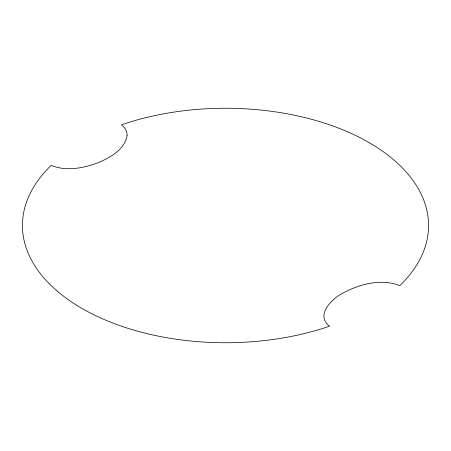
<?xml version="1.0" encoding="UTF-8"?>
<svg xmlns="http://www.w3.org/2000/svg" width="451" height="451" viewBox="0 0 451 451"><rect width="100%" height="100%" fill="white"/><g stroke="black" fill="none" stroke-linecap="round" stroke-linejoin="round"><path stroke-width="0.68" d="M127.081 135.689C124.617 149.783 110.168 157.472 98.2 162.698C83.441 168.212 66.235 171.622 51.166 165.376A203.068 117.243 0 0 0 81.907 308.399A203.068 117.243 0 0 0 329.636 326.152C314.95 315.446 331.953 298.601 342.715 293.173C359.757 284.017 381.134 278.312 399.834 285.624A203.068 117.243 0 0 0 369.093 142.601A203.068 117.243 0 0 0 121.364 124.848C124.927 127.221 127.419 131.326 127.081 135.689"/></g></svg>
